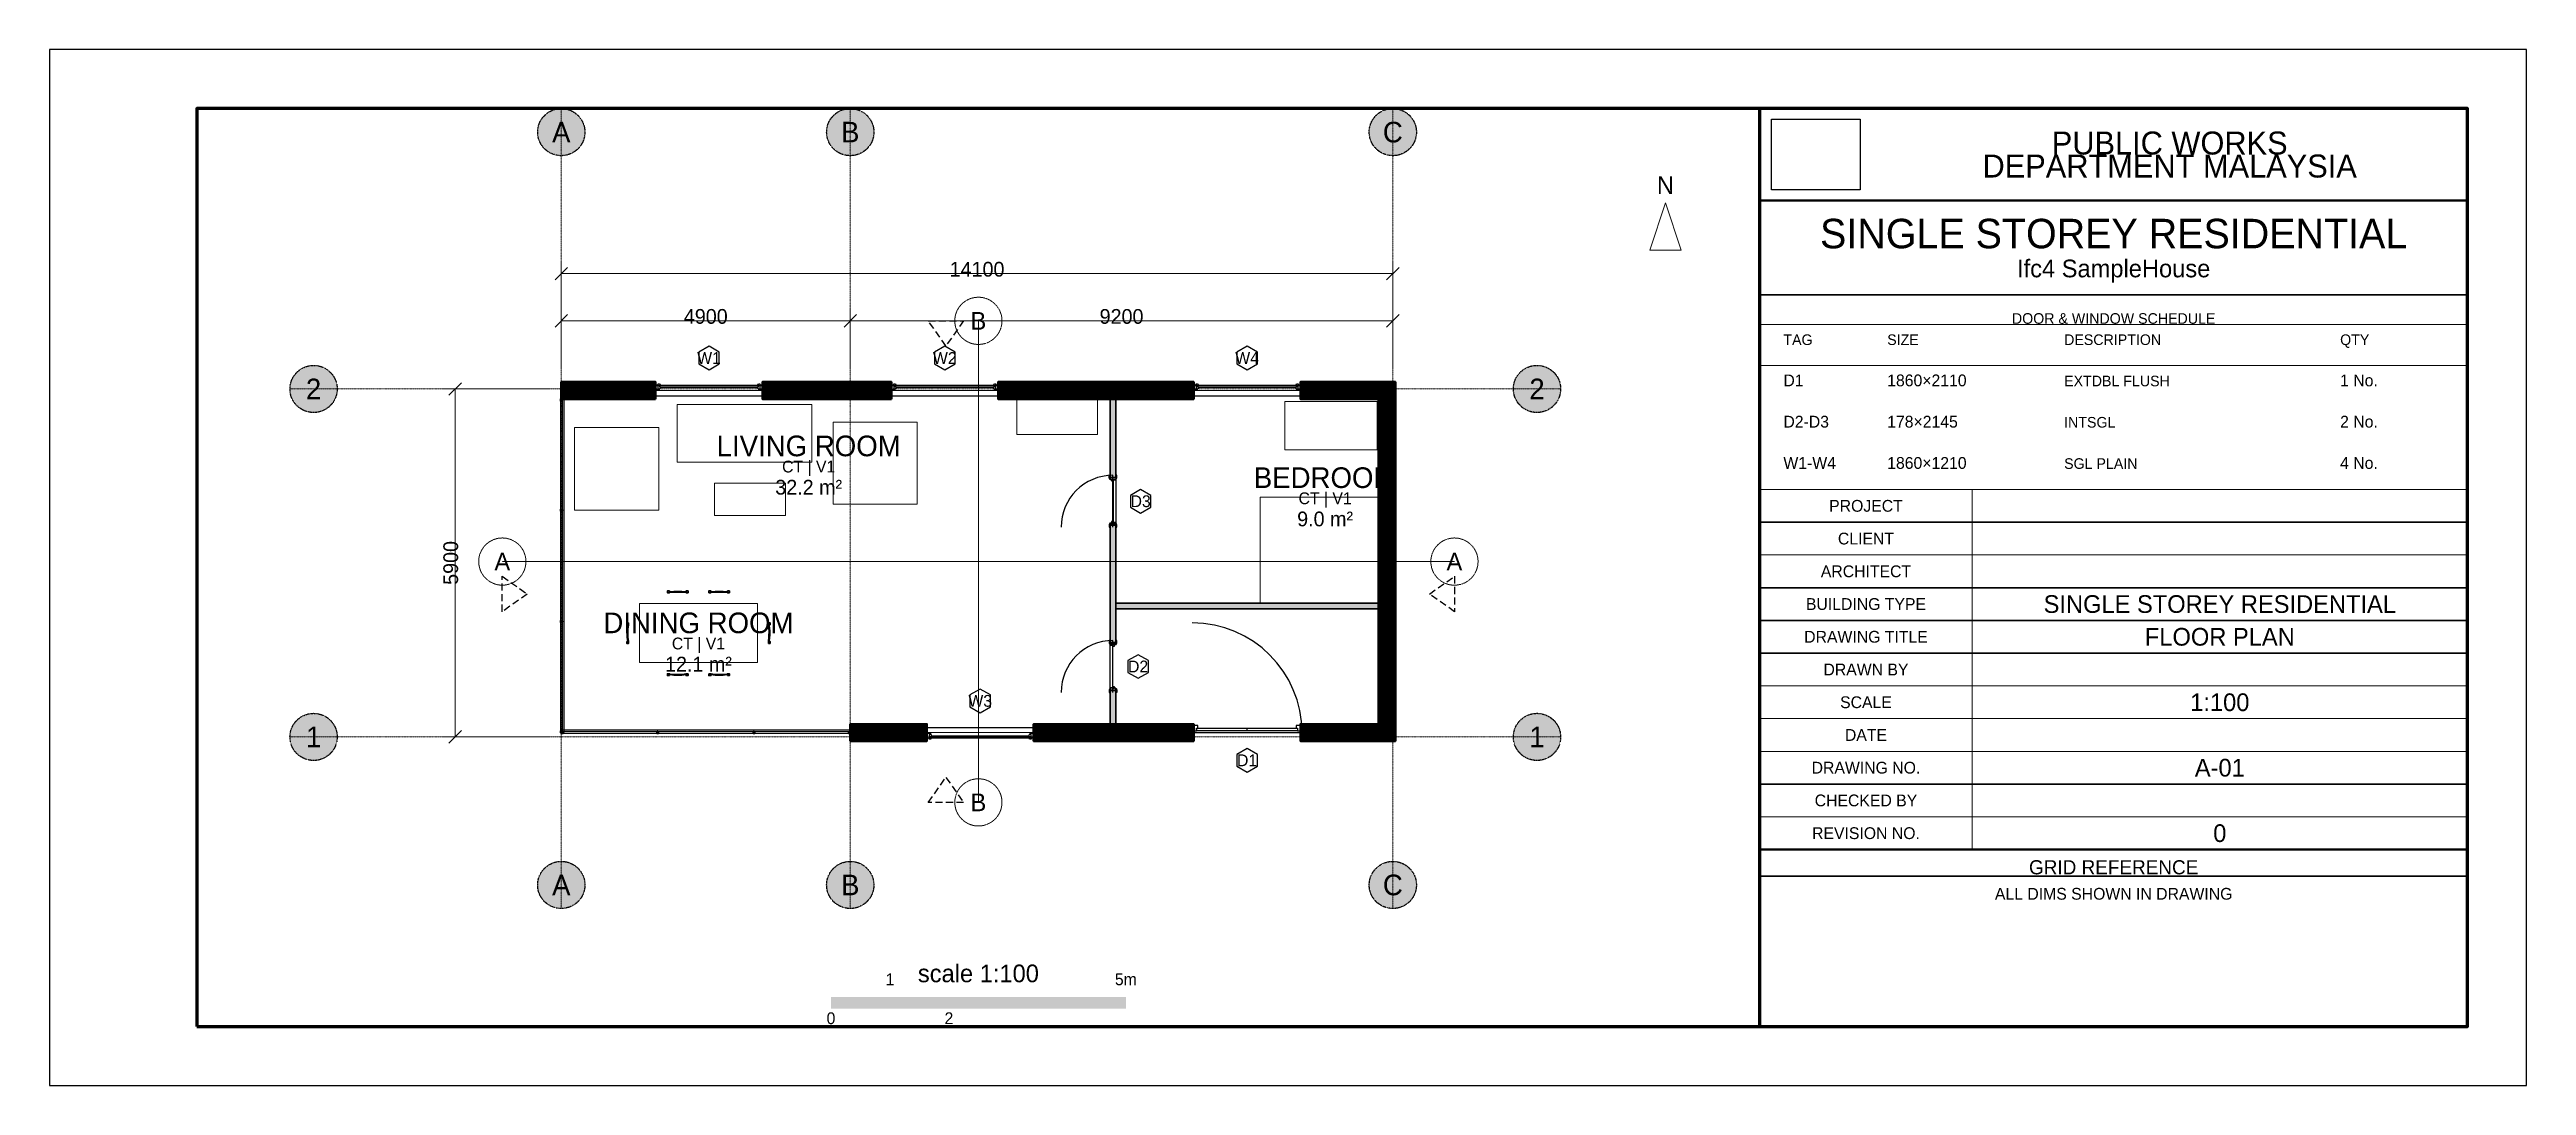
# Model space of a CAD drawing. Header units: millimetres. Extents: x -16412 to 25588, y -7229 to 10336.
import ezdxf
from ezdxf.enums import TextEntityAlignment as Align

# ---------------------------------------------------------------- set-up
doc = ezdxf.new("R2010")
doc.units = ezdxf.units.MM
doc.linetypes.add('DASHDOT', pattern=[0.8, 0.4, -0.2, 0, -0.2])
doc.linetypes.add('HIDDEN', pattern=[0.6, 0.4, -0.2])
for name, color, linetype in [('A-ANNO-DIMS', 7, 'Continuous'), ('A-ANNO-SECT', 7, 'HIDDEN'), ('A-ANNO-TEXT', 7, 'Continuous'), ('A-DOOR', 7, 'Continuous'), ('A-FURN', 9, 'Continuous'), ('A-GLAZ', 5, 'Continuous'), ('A-GRID', 8, 'DASHDOT'), ('A-TTLB', 7, 'Continuous'), ('A-WALL-FULL', 7, 'Continuous'), ('A-WALL-PATT', 254, 'Continuous'), ('A-WALL-PRTN', 7, 'Continuous')]:
    doc.layers.add(name, color=color, linetype=linetype)
picture_1 = doc.add_image_def('image1.png', size_in_pixel=(890, 652))
pattern_1 = [(45, (0, 0), (0, 3), []), (45, (0, 1), (0, 3), [])]

# ---------------------------------------------------------------- blocks, each defined once
blk = doc.blocks.new('WINDOW_TAG')
at = {"lineweight": 25}
blk.add_lwpolyline([(0.87, 0.5), (0, 1), (-0.87, 0.5), (-0.87, -0.5), (0, -1), (0.87, -0.5)], close=True, dxfattribs=at)
blk = doc.blocks.new('SECTION_ARROW')
at = {"lineweight": 25}
blk.add_lwpolyline([(-1, 0), (0, 1.414), (1, 0)], close=True, dxfattribs=at)

msp = doc.modelspace()

# ---------------------------------------------------------------- hatches: boundary and pattern name
at = {"layer": 'A-GRID'}
h = msp.add_hatch(color=7, dxfattribs=at)
h.dxf.hatch_style = 1
h.paths.add_polyline_path([(-7335, 8936), (-7341, 9006), (-7359, 9073), (-7388, 9136), (-7428, 9193), (-7478, 9243), (-7535, 9282), (-7598, 9312), (-7665, 9330), (-7735, 9336), (-7804, 9330), (-7872, 9312), (-7935, 9282), (-7992, 9243), (-8041, 9193), (-8081, 9136), (-8111, 9073), (-8129, 9006), (-8135, 8936), (-8129, 8867), (-8111, 8799), (-8081, 8736), (-8041, 8679), (-7992, 8630), (-7935, 8590), (-7872, 8560), (-7804, 8542), (-7735, 8536), (-7665, 8542), (-7598, 8560), (-7535, 8590), (-7478, 8630), (-7428, 8679), (-7388, 8736), (-7359, 8799), (-7341, 8867)])
h = msp.add_hatch(color=7, dxfattribs=at)
h.dxf.hatch_style = 1
h.paths.add_polyline_path([(-2435, 8936), (-2441, 9006), (-2459, 9073), (-2488, 9136), (-2528, 9193), (-2578, 9243), (-2635, 9282), (-2698, 9312), (-2765, 9330), (-2835, 9336), (-2904, 9330), (-2972, 9312), (-3035, 9282), (-3092, 9243), (-3141, 9193), (-3181, 9136), (-3211, 9073), (-3229, 9006), (-3235, 8936), (-3229, 8867), (-3211, 8799), (-3181, 8736), (-3141, 8679), (-3092, 8630), (-3035, 8590), (-2972, 8560), (-2904, 8542), (-2835, 8536), (-2765, 8542), (-2698, 8560), (-2635, 8590), (-2578, 8630), (-2528, 8679), (-2488, 8736), (-2459, 8799), (-2441, 8867)])
h = msp.add_hatch(color=7, dxfattribs=at)
h.dxf.hatch_style = 1
h.paths.add_polyline_path([(6765, 8936), (6759, 9006), (6741, 9073), (6712, 9136), (6672, 9193), (6622, 9243), (6565, 9282), (6502, 9312), (6435, 9330), (6365, 9336), (6296, 9330), (6228, 9312), (6165, 9282), (6108, 9243), (6059, 9193), (6019, 9136), (5989, 9073), (5971, 9006), (5965, 8936), (5971, 8867), (5989, 8799), (6019, 8736), (6059, 8679), (6108, 8630), (6165, 8590), (6228, 8560), (6296, 8542), (6365, 8536), (6435, 8542), (6502, 8560), (6565, 8590), (6622, 8630), (6672, 8679), (6712, 8736), (6741, 8799), (6759, 8867)])
h = msp.add_hatch(color=7, dxfattribs=at)
h.dxf.hatch_style = 1
h.paths.add_polyline_path([(-11535, 4581), (-11541, 4651), (-11559, 4718), (-11588, 4781), (-11628, 4838), (-11678, 4887), (-11735, 4927), (-11798, 4957), (-11865, 4975), (-11935, 4981), (-12004, 4975), (-12072, 4957), (-12135, 4927), (-12192, 4887), (-12241, 4838), (-12281, 4781), (-12311, 4718), (-12329, 4651), (-12335, 4581), (-12329, 4512), (-12311, 4444), (-12281, 4381), (-12241, 4324), (-12192, 4275), (-12135, 4235), (-12072, 4205), (-12004, 4187), (-11935, 4181), (-11865, 4187), (-11798, 4205), (-11735, 4235), (-11678, 4275), (-11628, 4324), (-11588, 4381), (-11559, 4444), (-11541, 4512)])
h = msp.add_hatch(color=7, dxfattribs=at)
h.dxf.hatch_style = 1
h.paths.add_polyline_path([(9210, 4581), (9204, 4651), (9186, 4718), (9157, 4781), (9117, 4838), (9067, 4887), (9010, 4927), (8947, 4957), (8880, 4975), (8810, 4981), (8741, 4975), (8673, 4957), (8610, 4927), (8553, 4887), (8504, 4838), (8464, 4781), (8434, 4718), (8416, 4651), (8410, 4581), (8416, 4512), (8434, 4444), (8464, 4381), (8504, 4324), (8553, 4275), (8610, 4235), (8673, 4205), (8741, 4187), (8810, 4181), (8880, 4187), (8947, 4205), (9010, 4235), (9067, 4275), (9117, 4324), (9157, 4381), (9186, 4444), (9204, 4512)])
h = msp.add_hatch(color=7, dxfattribs=at)
h.dxf.hatch_style = 1
h.paths.add_polyline_path([(-11535, -1319), (-11541, -1249), (-11559, -1182), (-11588, -1119), (-11628, -1062), (-11678, -1013), (-11735, -973), (-11798, -943), (-11865, -925), (-11935, -919), (-12004, -925), (-12072, -943), (-12135, -973), (-12192, -1013), (-12241, -1062), (-12281, -1119), (-12311, -1182), (-12329, -1249), (-12335, -1319), (-12329, -1388), (-12311, -1456), (-12281, -1519), (-12241, -1576), (-12192, -1625), (-12135, -1665), (-12072, -1695), (-12004, -1713), (-11935, -1719), (-11865, -1713), (-11798, -1695), (-11735, -1665), (-11678, -1625), (-11628, -1576), (-11588, -1519), (-11559, -1456), (-11541, -1388)])
h = msp.add_hatch(color=7, dxfattribs=at)
h.dxf.hatch_style = 1
h.paths.add_polyline_path([(9210, -1319), (9204, -1249), (9186, -1182), (9157, -1119), (9117, -1062), (9067, -1013), (9010, -973), (8947, -943), (8880, -925), (8810, -919), (8741, -925), (8673, -943), (8610, -973), (8553, -1013), (8504, -1062), (8464, -1119), (8434, -1182), (8416, -1249), (8410, -1319), (8416, -1388), (8434, -1456), (8464, -1519), (8504, -1576), (8553, -1625), (8610, -1665), (8673, -1695), (8741, -1713), (8810, -1719), (8880, -1713), (8947, -1695), (9010, -1665), (9067, -1625), (9117, -1576), (9157, -1519), (9186, -1456), (9204, -1388)])
h = msp.add_hatch(color=7, dxfattribs=at)
h.dxf.hatch_style = 1
h.paths.add_polyline_path([(-7335, -3829), (-7341, -3759), (-7359, -3692), (-7388, -3629), (-7428, -3572), (-7478, -3523), (-7535, -3483), (-7598, -3453), (-7665, -3435), (-7735, -3429), (-7804, -3435), (-7872, -3453), (-7935, -3483), (-7992, -3523), (-8041, -3572), (-8081, -3629), (-8111, -3692), (-8129, -3759), (-8135, -3829), (-8129, -3898), (-8111, -3966), (-8081, -4029), (-8041, -4086), (-7992, -4135), (-7935, -4175), (-7872, -4205), (-7804, -4223), (-7735, -4229), (-7665, -4223), (-7598, -4205), (-7535, -4175), (-7478, -4135), (-7428, -4086), (-7388, -4029), (-7359, -3966), (-7341, -3898)])
h = msp.add_hatch(color=7, dxfattribs=at)
h.dxf.hatch_style = 1
h.paths.add_polyline_path([(-2435, -3829), (-2441, -3759), (-2459, -3692), (-2488, -3629), (-2528, -3572), (-2578, -3523), (-2635, -3483), (-2698, -3453), (-2765, -3435), (-2835, -3429), (-2904, -3435), (-2972, -3453), (-3035, -3483), (-3092, -3523), (-3141, -3572), (-3181, -3629), (-3211, -3692), (-3229, -3759), (-3235, -3829), (-3229, -3898), (-3211, -3966), (-3181, -4029), (-3141, -4086), (-3092, -4135), (-3035, -4175), (-2972, -4205), (-2904, -4223), (-2835, -4229), (-2765, -4223), (-2698, -4205), (-2635, -4175), (-2578, -4135), (-2528, -4086), (-2488, -4029), (-2459, -3966), (-2441, -3898)])
h = msp.add_hatch(color=7, dxfattribs=at)
h.dxf.hatch_style = 1
h.paths.add_polyline_path([(6765, -3829), (6759, -3759), (6741, -3692), (6712, -3629), (6672, -3572), (6622, -3523), (6565, -3483), (6502, -3453), (6435, -3435), (6365, -3429), (6296, -3435), (6228, -3453), (6165, -3483), (6108, -3523), (6059, -3572), (6019, -3629), (5989, -3692), (5971, -3759), (5965, -3829), (5971, -3898), (5989, -3966), (6019, -4029), (6059, -4086), (6108, -4135), (6165, -4175), (6228, -4205), (6296, -4223), (6365, -4229), (6435, -4223), (6502, -4205), (6565, -4175), (6622, -4135), (6672, -4086), (6712, -4029), (6741, -3966), (6759, -3898)])
at = {"layer": 'A-WALL-PATT'}
h = msp.add_hatch(dxfattribs=at)
h.set_pattern_fill('BRICK', color=0)
h.set_pattern_definition(pattern_1)
h.paths.add_polyline_path([(-6135, 4409), (-6469, 4409), (-7735, 4409), (-7735, 4561), (-7735, 4699), (-6483, 4699), (-6194, 4699), (-6135, 4699), (-6135, 4627), (-6135, 4409)])
h = msp.add_hatch(dxfattribs=at)
h.set_pattern_fill('BRICK', color=0)
h.set_pattern_definition(pattern_1)
h.paths.add_polyline_path([(-2137, 4409), (-2680, 4409), (-4325, 4409), (-4325, 4480), (-4325, 4699), (-2680, 4699), (-2137, 4699), (-2137, 4627), (-2137, 4409)])
h = msp.add_hatch(dxfattribs=at)
h.set_pattern_fill('BRICK', color=0)
h.set_pattern_definition(pattern_1)
h.paths.add_polyline_path([(495, 4699), (2989, 4699), (2989, 4627), (2989, 4409), (2167, 4409), (-327, 4409), (-327, 4480), (-327, 4699), (495, 4699)])
h = msp.add_hatch(dxfattribs=at)
h.set_pattern_fill('BRICK', color=0)
h.set_pattern_definition(pattern_1)
h.paths.add_polyline_path([(4799, 4480), (4799, 4699), (5149, 4699), (6410, 4699), (6410, 4561), (6410, 4482), (6410, 4463), (6410, 4445), (6410, 4427), (6410, 4409), (6319, 4409), (5099, 4409), (4799, 4409), (4799, 4480)])
h = msp.add_hatch(color=0, dxfattribs=at)
h.dxf.hatch_style = 1
h.paths.add_polyline_path([(1668, 3654), (1668, 4409), (1619, 4409), (1573, 4409), (1573, 3654), (1573, 3082), (1614, 3082), (1668, 3082), (1668, 3654)])
h = msp.add_hatch(dxfattribs=at)
h.set_pattern_fill('BRICK', color=0)
h.set_pattern_definition(pattern_1)
h.paths.add_polyline_path([(6410, -340), (6410, -486), (6410, -666), (6410, -839), (6410, -1013), (6410, -1194), (6410, -1391), (6280, -1391), (6120, -1391), (6120, -1300), (6120, -1159), (6120, -98), (6120, 851), (6120, 900), (6120, 946), (6120, 2629), (6120, 4409), (6178, 4409), (6319, 4409), (6410, 4409), (6410, 4207), (6410, 4026), (6410, 3855), (6410, 3687), (6410, 3515), (6410, 3377), (6410, -340)])
h = msp.add_hatch(color=0, dxfattribs=at)
h.dxf.hatch_style = 1
h.paths.add_polyline_path([(1668, 1413), (1668, 280), (1627, 280), (1573, 280), (1573, 1413), (1573, 2272), (1627, 2272), (1668, 2272), (1668, 1413)])
h = msp.add_hatch(color=0, dxfattribs=at)
h.dxf.hatch_style = 1
h.paths.add_polyline_path([(6120, 946), (3956, 946), (1668, 946), (1668, 900), (1668, 851), (3832, 851), (6120, 851), (6120, 897), (6120, 946)])
h = msp.add_hatch(color=0, dxfattribs=at)
h.dxf.hatch_style = 1
h.paths.add_polyline_path([(1668, -777), (1668, -530), (1614, -530), (1573, -530), (1573, -777), (1573, -1101), (1619, -1101), (1668, -1101), (1668, -777)])
h = msp.add_hatch(dxfattribs=at)
h.set_pattern_fill('BRICK', color=0)
h.set_pattern_definition(pattern_1)
h.paths.add_polyline_path([(-1755, -1391), (-2835, -1391), (-2835, -1300), (-2835, -1159), (-2835, -1101), (-1808, -1101), (-1536, -1101), (-1536, -1173), (-1536, -1391), (-1755, -1391)])
h = msp.add_hatch(dxfattribs=at)
h.set_pattern_fill('BRICK', color=0)
h.set_pattern_definition(pattern_1)
h.paths.add_polyline_path([(947, -1391), (589, -1391), (274, -1391), (274, -1320), (274, -1101), (947, -1101), (2989, -1101), (2989, -1266), (2989, -1391), (947, -1391)])
h = msp.add_hatch(dxfattribs=at)
h.set_pattern_fill('BRICK', color=0)
h.set_pattern_definition(pattern_1)
h.paths.add_polyline_path([(4799, -1226), (4799, -1101), (5369, -1101), (6120, -1101), (6120, -1159), (6120, -1300), (6120, -1391), (5369, -1391), (4799, -1391), (4799, -1226)])

# ---------------------------------------------------------------- linework, layer by layer
at = {"color": 7}
msp.add_lwpolyline([(-16412, -7229), (25588, -7229), (25588, 10336), (-16412, 10336)], close=True, dxfattribs=at)
at = {"layer": 'A-ANNO-DIMS', "lineweight": 18}
for p, q in [((-7735, 4936), (-7735, 6736)), ((6365, 4936), (6365, 6736)), ((-7841, 6430), (-7629, 6642)), ((-7735, 6536), (6365, 6536)), ((6259, 6430), (6471, 6642)), ((-7735, 4936), (-7735, 5936)), ((-2835, 4936), (-2835, 5936)), ((-2835, 4936), (-2835, 5936)), ((6365, 4936), (6365, 5936)), ((-7841, 5630), (-7629, 5842)), ((-7735, 5736), (-2835, 5736)), ((-2941, 5630), (-2729, 5842)), ((-2835, 5736), (6365, 5736)), ((6259, 5630), (6471, 5842)), ((-9641, 4475), (-9429, 4687)), ((-7935, 4581), (-9735, 4581)), ((-9535, -1319), (-9535, 4581)), ((-9641, -1425), (-9429, -1213)), ((-7935, -1319), (-9735, -1319))]:
    msp.add_line(p, q, dxfattribs=at)
at = {"layer": 'A-ANNO-DIMS', "color": 7}
for points in [[(-3162, -5929), (-2162, -5929), (-3162, -5729), (-2162, -5729)], [(-1162, -5929), (1838, -5929), (-1162, -5729), (1838, -5729)]]:
    msp.add_solid(points, dxfattribs=at)
at = {"layer": 'A-ANNO-DIMS', "color": 0}
msp.add_solid([(-2162, -5929), (-1162, -5929), (-2162, -5729), (-1162, -5729)], dxfattribs=at)
at = {"layer": 'A-ANNO-SECT', "linetype": 'HIDDEN', "lineweight": 18}
for p, q in [((-662, -2429), (-662, 5736)), ((-8735, 1654), (7410, 1654))]:
    msp.add_line(p, q, dxfattribs=at)
at = {"layer": 'A-ANNO-SECT', "lineweight": 18}
for centre in [(-662, 5736), (-8735, 1654), (7410, 1654), (-662, -2429)]:
    msp.add_circle(centre, 400, dxfattribs=at)
at = {"layer": 'A-ANNO-TEXT', "lineweight": 18}
msp.add_lwpolyline([(10988, 7736), (10724, 6936), (11252, 6936)], close=True, dxfattribs=at)
at = {"layer": 'A-DOOR', "lineweight": 25}
for p, q in [((1620, 2237), (1620, 3117)), ((1620, -565), (1620, 315)), ((2964, -1246), (4824, -1246))]:
    msp.add_line(p, q, dxfattribs=at)
for points in [[(1553, 3095), (1553, 3117), (1564, 3117), (1573, 3117), (1573, 3056), (1573, 3054), (1573, 3052), (1573, 3050), (1573, 3047), (1573, 3047), (1573, 3047), (1569, 3049), (1567, 3051), (1567, 3051), (1566, 3052), (1566, 3053), (1565, 3054), (1565, 3055), (1564, 3056), (1564, 3057), (1563, 3057), (1563, 3058), (1563, 3059), (1562, 3059), (1562, 3060), (1562, 3060), (1562, 3061), (1561, 3061), (1561, 3062), (1561, 3062), (1561, 3062), (1560, 3063), (1560, 3063), (1560, 3064), (1560, 3064), (1560, 3064), (1553, 3077), (1553, 3095)], [(1668, 3047), (1668, 3047), (1671, 3049), (1673, 3051), (1674, 3051), (1674, 3051), (1674, 3052), (1675, 3053), (1675, 3054), (1675, 3054), (1675, 3054), (1676, 3055), (1676, 3055), (1676, 3056), (1676, 3056), (1676, 3056), (1677, 3057), (1677, 3057), (1677, 3057), (1677, 3058), (1677, 3058), (1677, 3058), (1678, 3059), (1678, 3059), (1678, 3059), (1678, 3059), (1678, 3060), (1678, 3060), (1678, 3060), (1678, 3060), (1679, 3061), (1688, 3077), (1688, 3095), (1688, 3117), (1679, 3117), (1668, 3117), (1668, 3056), (1668, 3054), (1668, 3042), (1613, 3042), (1573, 3042), (1573, 3056), (1573, 3074), (1627, 3074), (1668, 3074), (1668, 3056)], [(1614, 3042), (1596, 3042), (1596, 3031), (1596, 3023), (1609, 3023), (1628, 3023), (1628, 3031), (1628, 3042), (1614, 3042)], [(1646, 2314), (1630, 2314), (1630, 2734), (1630, 3040), (1652, 3040), (1668, 3040), (1668, 2620), (1668, 2314), (1646, 2314)], [(1564, 2299), (1564, 2299), (1564, 2298), (1564, 2298), (1564, 2298), (1563, 2297), (1563, 2297), (1563, 2297), (1563, 2296), (1563, 2296), (1563, 2296), (1562, 2296), (1562, 2295), (1562, 2295), (1562, 2295), (1562, 2295), (1562, 2294), (1562, 2294), (1553, 2277), (1553, 2260), (1553, 2237), (1561, 2237), (1573, 2237), (1573, 2276), (1573, 2276), (1573, 2277), (1573, 2278), (1573, 2279), (1573, 2280), (1573, 2281), (1573, 2282), (1573, 2283), (1573, 2284), (1573, 2285), (1573, 2286), (1573, 2287), (1573, 2288), (1573, 2289), (1573, 2291), (1573, 2292), (1573, 2294), (1573, 2295), (1573, 2297), (1573, 2299), (1573, 2301), (1573, 2303), (1573, 2305), (1573, 2307), (1573, 2307), (1573, 2307), (1569, 2306), (1567, 2304), (1567, 2303)], [(1668, 2280), (1613, 2280), (1573, 2280), (1573, 2299), (1573, 2312), (1628, 2312), (1668, 2312), (1668, 2299), (1668, 2280)], [(1628, 2312), (1628, 2323), (1628, 2331), (1614, 2331), (1596, 2331), (1596, 2323), (1596, 2312), (1609, 2312), (1628, 2312)], [(1668, 2306), (1668, 2304), (1668, 2302), (1668, 2301), (1668, 2299), (1668, 2298), (1668, 2296), (1668, 2295), (1668, 2294), (1668, 2292), (1668, 2291), (1668, 2290), (1668, 2289), (1668, 2288), (1668, 2287), (1668, 2286), (1668, 2285), (1668, 2237), (1676, 2237), (1688, 2237), (1688, 2260), (1688, 2277), (1681, 2291), (1680, 2291), (1680, 2291), (1680, 2291), (1680, 2292), (1680, 2292), (1679, 2293), (1679, 2293), (1679, 2293), (1679, 2294), (1678, 2294), (1678, 2295), (1678, 2295), (1678, 2296), (1677, 2297), (1677, 2297), (1677, 2298), (1676, 2299), (1676, 2300), (1675, 2300), (1675, 2301), (1674, 2302), (1674, 2303), (1673, 2304), (1671, 2306)], [(1553, 292), (1553, 275), (1560, 262), (1560, 261), (1560, 261), (1560, 261), (1560, 260), (1561, 260), (1561, 260), (1561, 259), (1561, 259), (1562, 258), (1562, 258), (1562, 257), (1562, 257), (1563, 256), (1563, 256), (1563, 255), (1564, 254), (1564, 253), (1565, 253), (1565, 252), (1566, 251), (1566, 250), (1567, 249), (1567, 248), (1569, 246), (1573, 245), (1573, 245), (1573, 247), (1573, 248), (1573, 250), (1573, 252), (1573, 253), (1573, 255), (1573, 256), (1573, 257), (1573, 259), (1573, 260), (1573, 261), (1573, 262), (1573, 263), (1573, 264), (1573, 265), (1573, 266), (1573, 267), (1573, 315), (1564, 315), (1553, 315), (1553, 292)], [(1573, 272), (1627, 272), (1668, 272), (1668, 253), (1668, 240), (1613, 240), (1573, 240), (1573, 253), (1573, 272)], [(1595, 238), (1611, 238), (1611, -182), (1611, -488), (1589, -488), (1573, -488), (1573, -68), (1573, 238), (1595, 238)], [(1613, 240), (1613, 229), (1613, 221), (1626, 221), (1645, 221), (1645, 229), (1645, 240), (1631, 240), (1613, 240)], [(1671, 246), (1673, 248), (1674, 249), (1674, 249), (1674, 250), (1675, 251), (1675, 251), (1675, 251), (1675, 252), (1676, 252), (1676, 253), (1676, 253), (1676, 253), (1676, 254), (1677, 254), (1677, 254), (1677, 255), (1677, 255), (1677, 255), (1677, 256), (1678, 256), (1678, 256), (1678, 257), (1678, 257), (1678, 257), (1678, 257), (1678, 258), (1678, 258), (1679, 258), (1688, 275), (1688, 292), (1688, 315), (1679, 315), (1668, 315), (1668, 276), (1668, 276), (1668, 275), (1668, 274), (1668, 273), (1668, 272), (1668, 272), (1668, 271), (1668, 270), (1668, 269), (1668, 268), (1668, 266), (1668, 265), (1668, 264), (1668, 263), (1668, 261), (1668, 260), (1668, 258), (1668, 257), (1668, 255), (1668, 253), (1668, 251), (1668, 249), (1668, 247), (1668, 245)], [(1573, -495), (1573, -495), (1569, -496), (1567, -499), (1567, -499), (1567, -499), (1566, -500), (1566, -501), (1565, -501), (1565, -502), (1565, -502), (1565, -503), (1565, -503), (1564, -503), (1564, -504), (1564, -504), (1564, -504), (1564, -505), (1563, -505), (1563, -505), (1563, -506), (1563, -506), (1563, -506), (1563, -507), (1562, -507), (1562, -507), (1562, -507), (1562, -508), (1562, -508), (1562, -508), (1562, -508), (1553, -525), (1553, -542), (1553, -565), (1561, -565), (1573, -565), (1573, -504), (1573, -502), (1573, -490)], [(1573, -504), (1573, -522), (1613, -522), (1668, -522), (1668, -504), (1668, -490), (1628, -490), (1573, -490)], [(1626, -490), (1645, -490), (1645, -479), (1645, -471), (1631, -471), (1613, -471), (1613, -479), (1613, -490), (1626, -490)], [(1688, -542), (1688, -565), (1676, -565), (1668, -565), (1668, -504), (1668, -502), (1668, -500), (1668, -498), (1668, -495), (1668, -495), (1668, -495), (1671, -496), (1673, -499), (1674, -499), (1674, -500), (1675, -501), (1675, -502), (1676, -503), (1676, -504), (1677, -505), (1677, -505), (1677, -506), (1678, -507), (1678, -507), (1678, -508), (1678, -508), (1679, -509), (1679, -509), (1679, -510), (1679, -510), (1680, -510), (1680, -511), (1680, -511), (1680, -511), (1680, -512), (1681, -512), (1688, -525), (1688, -542)], [(3059, -1126), (3030, -1126), (2989, -1126), (2989, -1166), (2989, -1215), (3017, -1215), (3037, -1215), (3037, -1189), (3037, -1168), (3050, -1168), (3059, -1168), (3059, -1144), (3059, -1126)], [(3040, -1215), (3040, -1197), (3040, -1171), (3527, -1171), (3892, -1171), (3892, -1190), (3892, -1215), (3406, -1215), (3040, -1215)], [(3895, -1171), (4382, -1171), (4747, -1171), (4747, -1197), (4747, -1215), (4261, -1215), (3895, -1215), (3895, -1190), (3895, -1171)], [(4728, -1144), (4728, -1168), (4738, -1168), (4750, -1168), (4750, -1189), (4750, -1215), (4771, -1215), (4799, -1215), (4799, -1176), (4799, -1126), (4758, -1126), (4728, -1126), (4728, -1144)]]:
    msp.add_lwpolyline(points, close=True, dxfattribs=at)
for centre, radius, start, end in [((1620, 2237), 880, 90, 180), ((2964, -1246), 1860, 0, 90), ((1620, -565), 880, 90, 180)]:
    msp.add_arc(centre, radius, start, end, dxfattribs=at)
at = {"layer": 'A-FURN', "lineweight": 15}
for points in [[(-7750, 2539), (-7720, 2539), (-7720, 4379), (-7750, 4379)], [(-5771, 3342), (-3484, 3342), (-3484, 4319), (-5771, 4319)], [(-13, 3809), (1358, 3809), (1358, 4409), (-13, 4409)], [(4536, 3548), (6099, 3548), (6099, 4367), (4536, 4367)], [(-7510, 2526), (-6082, 2526), (-6082, 3927), (-7510, 3927)], [(-3125, 2628), (-1701, 2628), (-1701, 4018), (-3125, 4018)], [(-5135, 2434), (-3935, 2434), (-3935, 2984), (-5135, 2984)], [(4113, 946), (6120, 946), (6120, 2746), (4113, 2746)], [(-7750, 654), (-7720, 654), (-7720, 2509), (-7750, 2509)], [(-6409, -59), (-4409, -59), (-4409, 941), (-6409, 941)], [(-7750, -1216), (-7720, -1216), (-7720, 624), (-7750, 624)], [(-7705, -1261), (-6117, -1261), (-6117, -1231), (-7705, -1231)], [(-6087, -1261), (-4483, -1261), (-4483, -1231), (-6087, -1231)], [(-4453, -1261), (-2865, -1261), (-2865, -1231), (-4453, -1231)]]:
    msp.add_lwpolyline(points, close=True, dxfattribs=at)
at = {"layer": 'A-GLAZ', "lineweight": 25}
for p, q in [((-6160, 4641), (-4300, 4641)), ((-2162, 4641), (-302, 4641)), ((2964, 4641), (4824, 4641)), ((-6160, 4467), (-4300, 4467)), ((-2162, 4467), (-302, 4467)), ((2964, 4467), (4824, 4467)), ((-1561, -1159), (299, -1159)), ((-1561, -1333), (299, -1333))]:
    msp.add_line(p, q, dxfattribs=at)
at = {"layer": 'A-GLAZ', "lineweight": 18}
for p, q in [((-6160, 4554), (-4300, 4554)), ((-2162, 4554), (-302, 4554)), ((2964, 4554), (4824, 4554)), ((-1561, -1246), (299, -1246))]:
    msp.add_line(p, q, dxfattribs=at)
at = {"layer": 'A-GLAZ', "lineweight": 25}
for points in [[(-6075, 4580), (-6075, 4566), (-6087, 4566), (-6135, 4566), (-6135, 4631), (-6135, 4649), (-6126, 4649), (-6095, 4649), (-6095, 4635), (-6095, 4584), (-6090, 4584), (-6075, 4584)], [(-6075, 4580), (-6075, 4584), (-6065, 4584), (-6063, 4586), (-6055, 4598), (-6055, 4610), (-6055, 4613), (-6063, 4613), (-6065, 4613), (-4725, 4613), (-4395, 4613), (-4395, 4632), (-4395, 4637), (-5735, 4637), (-6065, 4637), (-6065, 4617), (-6065, 4613), (-6065, 4632), (-6065, 4637), (-6057, 4637), (-6055, 4637), (-6055, 4651), (-6055, 4654), (-6069, 4659), (-6072, 4660), (-6077, 4660), (-6094, 4660), (-6096, 4659), (-6105, 4654), (-6105, 4650), (-6105, 4649), (-6097, 4649), (-6095, 4649), (-6095, 4597), (-6095, 4584), (-6071, 4584)], [(-4370, 4660), (-4387, 4660), (-4391, 4659), (-4405, 4654), (-4405, 4640), (-4405, 4637), (-4397, 4637), (-4395, 4637), (-4395, 4617), (-4395, 4613), (-4403, 4613), (-4405, 4613), (-4405, 4601), (-4405, 4598), (-4397, 4586), (-4395, 4584), (-4389, 4584), (-4365, 4584), (-4365, 4635), (-4365, 4649), (-4357, 4649), (-4355, 4649), (-4355, 4653), (-4355, 4654), (-4363, 4659), (-4366, 4660)], [(-4385, 4584), (-4369, 4584), (-4365, 4584), (-4365, 4597), (-4365, 4649), (-4334, 4649), (-4325, 4649), (-4325, 4631), (-4325, 4566), (-4373, 4566), (-4385, 4566), (-4385, 4569), (-4385, 4584)], [(-2077, 4580), (-2077, 4566), (-2089, 4566), (-2137, 4566), (-2137, 4631), (-2137, 4649), (-2128, 4649), (-2097, 4649), (-2097, 4635), (-2097, 4584), (-2093, 4584), (-2077, 4584)], [(-2077, 4580), (-2077, 4584), (-2067, 4584), (-2065, 4586), (-2057, 4598), (-2057, 4610), (-2057, 4613), (-2065, 4613), (-2067, 4613), (-728, 4613), (-397, 4613), (-397, 4632), (-397, 4637), (-1737, 4637), (-2067, 4637), (-2067, 4617), (-2067, 4613), (-2067, 4632), (-2067, 4637), (-2059, 4637), (-2057, 4637), (-2057, 4651), (-2057, 4654), (-2071, 4659), (-2075, 4660), (-2079, 4660), (-2097, 4660), (-2099, 4659), (-2107, 4654), (-2107, 4650), (-2107, 4649), (-2099, 4649), (-2097, 4649), (-2097, 4597), (-2097, 4584), (-2073, 4584)], [(-373, 4660), (-390, 4660), (-393, 4659), (-407, 4654), (-407, 4640), (-407, 4637), (-399, 4637), (-397, 4637), (-397, 4617), (-397, 4613), (-405, 4613), (-407, 4613), (-407, 4601), (-407, 4598), (-399, 4586), (-397, 4584), (-391, 4584), (-367, 4584), (-367, 4635), (-367, 4649), (-360, 4649), (-357, 4649), (-357, 4653), (-357, 4654), (-366, 4659), (-368, 4660)], [(-387, 4584), (-372, 4584), (-367, 4584), (-367, 4597), (-367, 4649), (-336, 4649), (-327, 4649), (-327, 4631), (-327, 4566), (-375, 4566), (-387, 4566), (-387, 4569), (-387, 4584)], [(3049, 4580), (3049, 4566), (3037, 4566), (2989, 4566), (2989, 4631), (2989, 4649), (2998, 4649), (3029, 4649), (3029, 4635), (3029, 4584), (3033, 4584), (3049, 4584)], [(3049, 4580), (3049, 4584), (3059, 4584), (3061, 4586), (3069, 4598), (3069, 4610), (3069, 4613), (3061, 4613), (3059, 4613), (4399, 4613), (4729, 4613), (4729, 4632), (4729, 4637), (3389, 4637), (3059, 4637), (3059, 4617), (3059, 4613), (3059, 4632), (3059, 4637), (3067, 4637), (3069, 4637), (3069, 4651), (3069, 4654), (3055, 4659), (3051, 4660), (3047, 4660), (3030, 4660), (3027, 4659), (3019, 4654), (3019, 4650), (3019, 4649), (3027, 4649), (3029, 4649), (3029, 4597), (3029, 4584), (3053, 4584)], [(4753, 4660), (4736, 4660), (4733, 4659), (4719, 4654), (4719, 4640), (4719, 4637), (4727, 4637), (4729, 4637), (4729, 4617), (4729, 4613), (4721, 4613), (4719, 4613), (4719, 4601), (4719, 4598), (4727, 4586), (4729, 4584), (4735, 4584), (4759, 4584), (4759, 4635), (4759, 4649), (4767, 4649), (4769, 4649), (4769, 4653), (4769, 4654), (4760, 4659), (4758, 4660)], [(4739, 4584), (4755, 4584), (4759, 4584), (4759, 4597), (4759, 4649), (4790, 4649), (4799, 4649), (4799, 4631), (4799, 4566), (4751, 4566), (4739, 4566), (4739, 4569), (4739, 4584)], [(-1476, -1276), (-1492, -1276), (-1496, -1276), (-1496, -1290), (-1496, -1341), (-1527, -1341), (-1536, -1341), (-1536, -1324), (-1536, -1258), (-1488, -1258), (-1476, -1258), (-1476, -1262), (-1476, -1276)], [(214, -1273), (214, -1258), (226, -1258), (274, -1258), (274, -1324), (274, -1341), (265, -1341), (234, -1341), (234, -1328), (234, -1276), (230, -1276), (214, -1276)], [(-1491, -1353), (-1474, -1353), (-1470, -1352), (-1456, -1347), (-1456, -1333), (-1456, -1329), (-1464, -1329), (-1466, -1329), (-1466, -1310), (-1466, -1305), (-1458, -1305), (-1456, -1305), (-1456, -1294), (-1456, -1291), (-1464, -1279), (-1466, -1276), (-1472, -1276), (-1496, -1276), (-1496, -1328), (-1496, -1341), (-1504, -1341), (-1506, -1341), (-1506, -1346), (-1506, -1347), (-1498, -1352), (-1495, -1353)], [(214, -1273), (214, -1276), (204, -1276), (202, -1279), (194, -1291), (194, -1303), (194, -1305), (202, -1305), (204, -1305), (-1136, -1305), (-1466, -1305), (-1466, -1325), (-1466, -1329), (-126, -1329), (204, -1329), (204, -1310), (204, -1305), (204, -1325), (204, -1329), (196, -1329), (194, -1329), (194, -1344), (194, -1347), (208, -1352), (211, -1353), (216, -1353), (233, -1353), (235, -1352), (244, -1347), (244, -1343), (244, -1341), (236, -1341), (234, -1341), (234, -1290), (234, -1276), (210, -1276)]]:
    msp.add_lwpolyline(points, close=True, dxfattribs=at)
at = {"layer": 'A-GLAZ', "lineweight": 18}
for points in [[(-7685, 2577), (-7685, 2631), (-7685, 2686), (-7685, 2743), (-7685, 2801), (-7685, 2861), (-7685, 2922), (-7685, 2986), (-7685, 3053), (-7685, 3122), (-7685, 3195), (-7685, 3271), (-7685, 3352), (-7685, 4350), (-7685, 4409), (-7698, 4409), (-7710, 4409), (-7710, 4350), (-7710, 3352), (-7710, 3271), (-7710, 3195), (-7710, 3122), (-7710, 3053), (-7710, 2986), (-7710, 2922), (-7710, 2861), (-7710, 2801), (-7710, 2743), (-7710, 2686), (-7710, 2631), (-7710, 2577), (-7710, 2524), (-7701, 2524), (-7685, 2524), (-7685, 2577)], [(-7685, 1004), (-7685, 2213), (-7685, 2265), (-7685, 2316), (-7685, 2367), (-7685, 2419), (-7685, 2471), (-7685, 2524), (-7695, 2524), (-7710, 2524), (-7710, 2471), (-7710, 2419), (-7710, 2367), (-7710, 2316), (-7710, 2265), (-7710, 2213), (-7710, 1004), (-7710, 951), (-7710, 898), (-7710, 846), (-7710, 795), (-7710, 743), (-7710, 691), (-7710, 639), (-7701, 639), (-7685, 639), (-7685, 691), (-7685, 743), (-7685, 795), (-7685, 846), (-7685, 898), (-7685, 951), (-7685, 1004)], [(-7685, 639), (-7701, 639), (-7710, 639), (-7710, 588), (-7710, 536), (-7710, 484), (-7710, 431), (-7710, 377), (-7710, 322), (-7710, 266), (-7710, 208), (-7710, 149), (-7710, 87), (-7710, 24), (-7710, -42), (-7710, -1139), (-7710, -1192), (-7710, -1246), (-7696, -1246), (-7685, -1246), (-7685, -1192), (-7685, -1139), (-7685, -42), (-7685, 24), (-7685, 87), (-7685, 149), (-7685, 208), (-7685, 266), (-7685, 322), (-7685, 377), (-7685, 431), (-7685, 484), (-7685, 536), (-7685, 588), (-7685, 639)], [(-6102, -1222), (-6102, -1208), (-6102, -1197), (-7022, -1197), (-7735, -1197), (-7735, -1211), (-7735, -1222), (-6814, -1222), (-6102, -1222)], [(-4468, -1222), (-4468, -1208), (-4468, -1197), (-5389, -1197), (-6102, -1197), (-6102, -1211), (-6102, -1222), (-5181, -1222), (-4468, -1222)], [(-2835, -1222), (-2835, -1208), (-2835, -1197), (-3756, -1197), (-4468, -1197), (-4468, -1211), (-4468, -1222), (-3547, -1222), (-2835, -1222)]]:
    msp.add_lwpolyline(points, close=True, dxfattribs=at)
at = {"layer": 'A-GRID', "lineweight": 18}
for p, q in [((-7735, -4229), (-7735, 9336)), ((-2835, -4229), (-2835, 9336)), ((6365, -4229), (6365, 9336)), ((-12335, 4581), (9210, 4581)), ((-12335, -1319), (9210, -1319))]:
    msp.add_line(p, q, dxfattribs=at)
at = {"layer": 'A-GRID', "lineweight": 25}
for centre in [(-7735, 8936), (-2835, 8936), (6365, 8936), (-11935, 4581), (8810, 4581), (-11935, -1319), (8810, -1319), (-7735, -3829), (-2835, -3829), (6365, -3829)]:
    msp.add_circle(centre, 400, dxfattribs=at)
at = {"layer": 'A-TTLB', "lineweight": 70}
msp.add_line((12588, -6229), (12588, 9336), dxfattribs=at)
at = {"layer": 'A-TTLB', "lineweight": 50}
for p, q in [((12588, 7776), (24588, 7776)), ((12588, -3229), (24588, -3229))]:
    msp.add_line(p, q, dxfattribs=at)
at = {"layer": 'A-TTLB', "lineweight": 35}
for p, q in [((12588, 6176), (24588, 6176)), ((12588, 2321), (24588, 2321)), ((12588, 1211), (24588, 1211)), ((12588, 656), (24588, 656)), ((12588, 101), (24588, 101)), ((12588, -2119), (24588, -2119)), ((12588, -3679), (24588, -3679))]:
    msp.add_line(p, q, dxfattribs=at)
at = {"layer": 'A-TTLB', "lineweight": 18}
for p, q in [((12588, 6176), (24588, 6176)), ((12588, 5676), (24588, 5676)), ((16188, 2321), (16188, 2876)), ((16188, 1766), (16188, 2321)), ((12588, 1766), (24588, 1766)), ((16188, 1211), (16188, 1766)), ((16188, 656), (16188, 1211)), ((16188, 101), (16188, 656)), ((16188, -454), (16188, 101)), ((12588, -454), (24588, -454)), ((16188, -1009), (16188, -454)), ((12588, -1009), (24588, -1009)), ((16188, -1564), (16188, -1009)), ((12588, -1564), (24588, -1564)), ((16188, -2119), (16188, -1564)), ((16188, -2674), (16188, -2119)), ((12588, -2674), (24588, -2674)), ((16188, -3229), (16188, -2674)), ((12588, -3229), (24588, -3229))]:
    msp.add_line(p, q, dxfattribs=at)
at = {"layer": 'A-TTLB', "color": 8, "lineweight": 18}
for p, q in [((12588, 4976), (24588, 4976)), ((12588, 2876), (24588, 2876))]:
    msp.add_line(p, q, dxfattribs=at)
at = {"layer": 'A-TTLB', "lineweight": 70}
msp.add_lwpolyline([(-13912, -6229), (24588, -6229), (24588, 9336), (-13912, 9336)], close=True, dxfattribs=at)
at = {"layer": 'A-WALL-FULL', "lineweight": 50}
for points in [[(-6135, 4409), (-6469, 4409), (-7735, 4409), (-7735, 4561), (-7735, 4699), (-6483, 4699), (-6194, 4699), (-6135, 4699), (-6135, 4627), (-6135, 4409)], [(-2137, 4409), (-2680, 4409), (-4325, 4409), (-4325, 4480), (-4325, 4699), (-2680, 4699), (-2137, 4699), (-2137, 4627), (-2137, 4409)], [(495, 4699), (2989, 4699), (2989, 4627), (2989, 4409), (2167, 4409), (-327, 4409), (-327, 4480), (-327, 4699), (495, 4699)], [(4799, 4480), (4799, 4699), (5149, 4699), (6410, 4699), (6410, 4561), (6410, 4482), (6410, 4463), (6410, 4445), (6410, 4427), (6410, 4409), (6319, 4409), (5099, 4409), (4799, 4409), (4799, 4480)], [(6410, -340), (6410, -486), (6410, -666), (6410, -839), (6410, -1013), (6410, -1194), (6410, -1391), (6280, -1391), (6120, -1391), (6120, -1300), (6120, -1159), (6120, -98), (6120, 851), (6120, 900), (6120, 946), (6120, 2629), (6120, 4409), (6178, 4409), (6319, 4409), (6410, 4409), (6410, 4207), (6410, 4026), (6410, 3855), (6410, 3687), (6410, 3515), (6410, 3377), (6410, -340)], [(-1755, -1391), (-2835, -1391), (-2835, -1300), (-2835, -1159), (-2835, -1101), (-1808, -1101), (-1536, -1101), (-1536, -1173), (-1536, -1391), (-1755, -1391)], [(947, -1391), (589, -1391), (274, -1391), (274, -1320), (274, -1101), (947, -1101), (2989, -1101), (2989, -1266), (2989, -1391), (947, -1391)], [(4799, -1226), (4799, -1101), (5369, -1101), (6120, -1101), (6120, -1159), (6120, -1300), (6120, -1391), (5369, -1391), (4799, -1391), (4799, -1226)]]:
    msp.add_lwpolyline(points, close=True, dxfattribs=at)
at = {"layer": 'A-WALL-PATT', "lineweight": 50}
for points in [[(-6135, 4409), (-6469, 4409), (-7735, 4409), (-7735, 4561), (-7735, 4699), (-6483, 4699), (-6194, 4699), (-6135, 4699), (-6135, 4627), (-6135, 4409)], [(-2137, 4409), (-2680, 4409), (-4325, 4409), (-4325, 4480), (-4325, 4699), (-2680, 4699), (-2137, 4699), (-2137, 4627), (-2137, 4409)], [(495, 4699), (2989, 4699), (2989, 4627), (2989, 4409), (2167, 4409), (-327, 4409), (-327, 4480), (-327, 4699), (495, 4699)], [(4799, 4480), (4799, 4699), (5149, 4699), (6410, 4699), (6410, 4561), (6410, 4482), (6410, 4463), (6410, 4445), (6410, 4427), (6410, 4409), (6319, 4409), (5099, 4409), (4799, 4409), (4799, 4480)], [(6410, -340), (6410, -486), (6410, -666), (6410, -839), (6410, -1013), (6410, -1194), (6410, -1391), (6280, -1391), (6120, -1391), (6120, -1300), (6120, -1159), (6120, -98), (6120, 851), (6120, 900), (6120, 946), (6120, 2629), (6120, 4409), (6178, 4409), (6319, 4409), (6410, 4409), (6410, 4207), (6410, 4026), (6410, 3855), (6410, 3687), (6410, 3515), (6410, 3377), (6410, -340)], [(-1755, -1391), (-2835, -1391), (-2835, -1300), (-2835, -1159), (-2835, -1101), (-1808, -1101), (-1536, -1101), (-1536, -1173), (-1536, -1391), (-1755, -1391)], [(947, -1391), (589, -1391), (274, -1391), (274, -1320), (274, -1101), (947, -1101), (2989, -1101), (2989, -1266), (2989, -1391), (947, -1391)], [(4799, -1226), (4799, -1101), (5369, -1101), (6120, -1101), (6120, -1159), (6120, -1300), (6120, -1391), (5369, -1391), (4799, -1391), (4799, -1226)]]:
    msp.add_lwpolyline(points, close=True, dxfattribs=at)
at = {"layer": 'A-WALL-PATT', "lineweight": 35}
for points in [[(1668, 3654), (1668, 4409), (1619, 4409), (1573, 4409), (1573, 3654), (1573, 3082), (1614, 3082), (1668, 3082), (1668, 3654)], [(1668, 1413), (1668, 280), (1627, 280), (1573, 280), (1573, 1413), (1573, 2272), (1627, 2272), (1668, 2272), (1668, 1413)], [(6120, 946), (3956, 946), (1668, 946), (1668, 900), (1668, 851), (3832, 851), (6120, 851), (6120, 897), (6120, 946)], [(1668, -777), (1668, -530), (1614, -530), (1573, -530), (1573, -777), (1573, -1101), (1619, -1101), (1668, -1101), (1668, -777)]]:
    msp.add_lwpolyline(points, close=True, dxfattribs=at)
at = {"layer": 'A-WALL-PRTN', "lineweight": 35}
for points in [[(-7720, 4409), (-7720, 4394), (-7720, 4379), (-7735, 4379), (-7750, 4379), (-7750, 4394), (-7750, 4409), (-7735, 4409), (-7720, 4409)], [(1668, 3654), (1668, 4409), (1619, 4409), (1573, 4409), (1573, 3654), (1573, 3082), (1614, 3082), (1668, 3082), (1668, 3654)], [(-7720, 2512), (-7720, 2515), (-7720, 2517), (-7720, 2520), (-7720, 2539), (-7731, 2539), (-7750, 2539), (-7750, 2520), (-7750, 2517), (-7750, 2515), (-7750, 2512), (-7750, 2510), (-7750, 2509), (-7739, 2509), (-7720, 2509)], [(1668, 1413), (1668, 280), (1627, 280), (1573, 280), (1573, 1413), (1573, 2272), (1627, 2272), (1668, 2272), (1668, 1413)], [(-5899, 1156), (-5899, 1151), (-5899, 1147), (-5899, 1126), (-5922, 1126), (-5927, 1126), (-5934, 1126), (-5934, 1127), (-5934, 1156), (-5933, 1156), (-5899, 1156)], [(-5789, 1138), (-5808, 1138), (-5812, 1138), (-5819, 1137), (-5827, 1136), (-5899, 1130), (-5899, 1138), (-5899, 1140), (-5826, 1147), (-5818, 1148), (-5812, 1149), (-5807, 1149), (-5790, 1149), (-5711, 1149), (-5706, 1149), (-5700, 1148), (-5692, 1147), (-5619, 1140), (-5619, 1138), (-5619, 1129), (-5691, 1136), (-5699, 1137), (-5705, 1137), (-5710, 1138), (-5789, 1138)], [(-5584, 1126), (-5584, 1127), (-5584, 1156), (-5585, 1156), (-5619, 1156), (-5619, 1151), (-5619, 1147), (-5619, 1126), (-5596, 1126), (-5591, 1126), (-5584, 1126)], [(-5234, 1126), (-5234, 1127), (-5234, 1156), (-5200, 1156), (-5199, 1156), (-5199, 1151), (-5199, 1147), (-5199, 1126), (-5222, 1126), (-5227, 1126), (-5234, 1126)], [(-5029, 1138), (-5010, 1138), (-5006, 1138), (-5000, 1137), (-4991, 1136), (-4919, 1130), (-4919, 1132), (-4919, 1140), (-4992, 1147), (-5000, 1148), (-5006, 1149), (-5011, 1149), (-5028, 1149), (-5107, 1149), (-5112, 1149), (-5118, 1148), (-5126, 1147), (-5199, 1140), (-5199, 1138), (-5199, 1129), (-5127, 1136), (-5119, 1137), (-5113, 1137), (-5108, 1138), (-5029, 1138)], [(-4919, 1156), (-4919, 1151), (-4919, 1147), (-4919, 1126), (-4896, 1126), (-4891, 1126), (-4884, 1126), (-4884, 1127), (-4884, 1156), (-4918, 1156)], [(6120, 946), (3956, 946), (1668, 946), (1668, 900), (1668, 851), (3832, 851), (6120, 851), (6120, 897), (6120, 946)], [(-7720, 646), (-7720, 649), (-7720, 651), (-7720, 652), (-7720, 654), (-7739, 654), (-7750, 654), (-7750, 652), (-7750, 651), (-7750, 649), (-7750, 646), (-7750, 643), (-7750, 624), (-7739, 624), (-7720, 624), (-7720, 643)], [(-6594, 616), (-6595, 616), (-6624, 616), (-6624, 615), (-6624, 581), (-6619, 581), (-6614, 581), (-6594, 581), (-6594, 604), (-6594, 609), (-6594, 616)], [(-6606, 411), (-6606, 393), (-6606, 388), (-6605, 382), (-6604, 373), (-6597, 301), (-6606, 301), (-6608, 301), (-6615, 375), (-6616, 383), (-6617, 388), (-6617, 393), (-6617, 410), (-6617, 490), (-6617, 494), (-6616, 500), (-6615, 508), (-6608, 581), (-6606, 581), (-6596, 581), (-6604, 509), (-6605, 501), (-6605, 495), (-6606, 490), (-6606, 411)], [(-4194, 581), (-4199, 581), (-4204, 581), (-4224, 581), (-4224, 604), (-4224, 609), (-4224, 616), (-4223, 616), (-4194, 616), (-4194, 615), (-4194, 581)], [(-4215, 373), (-4213, 382), (-4213, 388), (-4213, 393), (-4212, 472), (-4212, 490), (-4212, 495), (-4213, 501), (-4214, 509), (-4221, 581), (-4212, 581), (-4210, 581), (-4203, 508), (-4202, 500), (-4201, 494), (-4201, 490), (-4201, 473), (-4201, 393), (-4201, 388), (-4202, 383), (-4203, 375), (-4210, 301), (-4212, 301), (-4222, 301), (-4215, 373)], [(-6624, 301), (-6619, 301), (-6614, 301), (-6594, 301), (-6594, 278), (-6594, 273), (-6594, 266), (-6595, 266), (-6624, 266), (-6624, 267), (-6624, 301)], [(-4224, 266), (-4223, 266), (-4194, 266), (-4194, 267), (-4194, 301), (-4199, 301), (-4204, 301), (-4224, 301), (-4224, 278), (-4224, 273), (-4224, 266)], [(-5899, -279), (-5899, -274), (-5899, -270), (-5899, -249), (-5922, -249), (-5927, -249), (-5934, -249), (-5934, -250), (-5934, -279), (-5900, -279)], [(-5789, -261), (-5808, -261), (-5812, -261), (-5819, -260), (-5827, -259), (-5899, -253), (-5899, -255), (-5899, -263), (-5826, -270), (-5818, -271), (-5812, -272), (-5807, -272), (-5790, -272), (-5711, -272), (-5706, -272), (-5700, -271), (-5692, -270), (-5619, -263), (-5619, -261), (-5619, -252), (-5691, -259), (-5699, -260), (-5705, -260), (-5710, -261), (-5789, -261)], [(-5584, -249), (-5584, -250), (-5584, -279), (-5618, -279), (-5619, -279), (-5619, -274), (-5619, -270), (-5619, -249), (-5596, -249), (-5591, -249), (-5584, -249)], [(-5234, -249), (-5234, -250), (-5234, -279), (-5233, -279), (-5199, -279), (-5199, -274), (-5199, -270), (-5199, -249), (-5222, -249), (-5227, -249), (-5234, -249)], [(-5029, -261), (-5010, -261), (-5006, -261), (-5000, -260), (-4991, -259), (-4919, -253), (-4919, -261), (-4919, -263), (-4992, -270), (-5000, -271), (-5006, -272), (-5011, -272), (-5028, -272), (-5107, -272), (-5112, -272), (-5118, -271), (-5126, -270), (-5199, -263), (-5199, -261), (-5199, -252), (-5127, -259), (-5119, -260), (-5113, -260), (-5108, -261), (-5029, -261)], [(-4919, -279), (-4919, -274), (-4919, -270), (-4919, -249), (-4896, -249), (-4891, -249), (-4884, -249), (-4884, -250), (-4884, -279), (-4885, -279), (-4919, -279)], [(1668, -777), (1668, -530), (1614, -530), (1573, -530), (1573, -777), (1573, -1101), (1619, -1101), (1668, -1101), (1668, -777)], [(-7720, -1246), (-7720, -1233), (-7720, -1216), (-7737, -1216), (-7750, -1216), (-7750, -1233), (-7750, -1246), (-7733, -1246), (-7720, -1246)], [(-7705, -1261), (-7718, -1261), (-7735, -1261), (-7735, -1248), (-7735, -1231), (-7722, -1231), (-7705, -1231), (-7705, -1245), (-7705, -1261)], [(-6087, -1231), (-6103, -1231), (-6117, -1231), (-6117, -1248), (-6117, -1261), (-6100, -1261), (-6087, -1261), (-6087, -1245), (-6087, -1231)], [(-4453, -1231), (-4470, -1231), (-4483, -1231), (-4483, -1248), (-4483, -1261), (-4466, -1261), (-4453, -1261), (-4453, -1245), (-4453, -1231)], [(-2835, -1231), (-2852, -1231), (-2865, -1231), (-2865, -1248), (-2865, -1261), (-2848, -1261), (-2835, -1261), (-2835, -1245), (-2835, -1231)]]:
    msp.add_lwpolyline(points, close=True, dxfattribs=at)

# ---------------------------------------------------------------- block references
at = {"layer": 'A-ANNO-SECT', "xscale": 300, "yscale": 300}
for p, rotation in [((-1212, 5736), 180), ((-8735, 1104), 270), ((7410, 1104), 90)]:
    msp.add_blockref('SECTION_ARROW', p, dxfattribs=dict(at, rotation=rotation))
msp.add_blockref('SECTION_ARROW', (-1212, -2429), dxfattribs=at)
at = {"layer": 'A-ANNO-TEXT', "xscale": 200, "yscale": 200}
for p in [(-5230, 5105), (-1232, 5105), (3894, 5105), (2089, 2677), (2046, -125), (-631, -708), (3894, -1716)]:
    msp.add_blockref('WINDOW_TAG', p, dxfattribs=at)

# ---------------------------------------------------------------- texts
at = {"layer": 'A-ANNO-DIMS'}
for s, height, p in [('14100', 250, (-685, 6611)), ('4900', 250, (-5285, 5811)), ('9200', 250, (1765, 5811)), ('1', 200, (-2162, -5429)), ('5m', 200, (1838, -5429)), ('0', 200, (-3162, -6089)), ('2', 200, (-1162, -6089))]:
    msp.add_text(s, height=height, dxfattribs=at).set_placement(p, align=Align.MIDDLE_CENTER)
msp.add_text('5900', height=250, rotation=90, dxfattribs=at).set_placement((-9610, 1631), align=Align.MIDDLE_CENTER)
at = {"layer": 'A-ANNO-SECT'}
for s, p in [('B', (-662, 5736)), ('A', (-8735, 1654)), ('A', (7410, 1654)), ('B', (-662, -2429))]:
    msp.add_text(s, height=300, dxfattribs=at).set_placement(p, align=Align.MIDDLE_CENTER)
at = {"layer": 'A-ANNO-TEXT'}
for s, height, p in [('A', 350, (-7735, 8936)), ('B', 350, (-2835, 8936)), ('C', 350, (6365, 8936)), ('N', 300, (10988, 8036)), ('W1', 200, (-5230, 5105)), ('W2', 200, (-1232, 5105)), ('W4', 200, (3894, 5105)), ('2', 350, (-11935, 4581)), ('2', 350, (8810, 4581)), ('LIVING ROOM', 350, (-3540, 3615)), ('CT | V1', 200, (-3540, 3265)), ('32.2 m²', 250, (-3540, 2915)), ('BEDROOM', 350, (5217, 3077)), ('D3', 200, (2089, 2677)), ('CT | V1', 200, (5217, 2727)), ('9.0 m²', 250, (5217, 2377)), ('DINING ROOM', 350, (-5409, 615)), ('12.1 m²', 250, (-5409, -85)), ('CT | V1', 200, (-5409, 265)), ('D2', 200, (2046, -125)), ('W3', 200, (-631, -708)), ('1', 350, (-11935, -1319)), ('1', 350, (8810, -1319)), ('D1', 200, (3894, -1716)), ('A', 350, (-7735, -3829)), ('B', 350, (-2835, -3829)), ('C', 350, (6365, -3829))]:
    msp.add_text(s, height=height, dxfattribs=at).set_placement(p, align=Align.MIDDLE_CENTER)
at = {"layer": 'A-ANNO-TEXT', "color": 8}
msp.add_text('scale 1:100', height=300, dxfattribs=at).set_placement((-662, -5329), align=Align.MIDDLE_CENTER)
at = {"layer": 'A-TTLB'}
for s, height, p in [('PUBLIC WORKS', 390, (19538, 8751)), ('DEPARTMENT MALAYSIA', 390, (19538, 8361)), ('SINGLE STOREY RESIDENTIAL', 500, (18588, 7216)), ('Ifc4 SampleHouse', 300, (18588, 6624)), ('PROJECT', 200, (14388, 2599)), ('CLIENT', 200, (14388, 2044)), ('ARCHITECT', 200, (14388, 1489)), ('BUILDING TYPE', 200, (14388, 934)), ('SINGLE STOREY RESIDENTIAL', 300, (20388, 934)), ('DRAWING TITLE', 200, (14388, 379)), ('FLOOR PLAN', 300, (20388, 379)), ('DRAWN BY', 200, (14388, -176)), ('SCALE', 200, (14388, -731)), ('1:100', 300, (20388, -731)), ('DATE', 200, (14388, -1286)), ('DRAWING NO.', 200, (14388, -1841)), ('A-01', 300, (20388, -1841)), ('CHECKED BY', 200, (14388, -2396)), ('REVISION NO.', 200, (14388, -2951)), ('0', 300, (20388, -2951)), ('GRID REFERENCE', 240, (18588, -3529)), ('ALL DIMS SHOWN IN DRAWING', 200, (18588, -3979))]:
    msp.add_text(s, height=height, dxfattribs=at).set_placement(p, align=Align.MIDDLE_CENTER)
for s, height, p in [('TAG', 180, (12988, 5326)), ('SIZE', 180, (14748, 5326)), ('DESCRIPTION', 180, (17748, 5326)), ('QTY', 180, (22428, 5326)), ('D1', 200, (12988, 4626)), ('1860×2110', 200, (14748, 4626)), ('EXTDBL FLUSH', 180, (17748, 4626)), ('1 No.', 200, (22428, 4626)), ('D2-D3', 200, (12988, 3926)), ('178×2145', 200, (14748, 3926)), ('INTSGL', 180, (17748, 3926)), ('2 No.', 200, (22428, 3926)), ('W1-W4', 200, (12988, 3226)), ('1860×1210', 200, (14748, 3226)), ('SGL PLAIN', 180, (17748, 3226)), ('4 No.', 200, (22428, 3226))]:
    msp.add_text(s, height=height, dxfattribs=at).set_placement(p)
at = {"layer": 'A-TTLB', "color": 8}
msp.add_text('DOOR & WINDOW SCHEDULE', height=180, dxfattribs=at).set_placement((18588, 5776), align=Align.MIDDLE_CENTER)

# ---------------------------------------------------------------- pictures from other files: only their frames are drawn
at = {"layer": 'A-TTLB'}
image = msp.add_image(picture_1, insert=(12788, 7956), size_in_units=(1500, 1200), dxfattribs=at)

doc.saveas('drawing.dxf')
